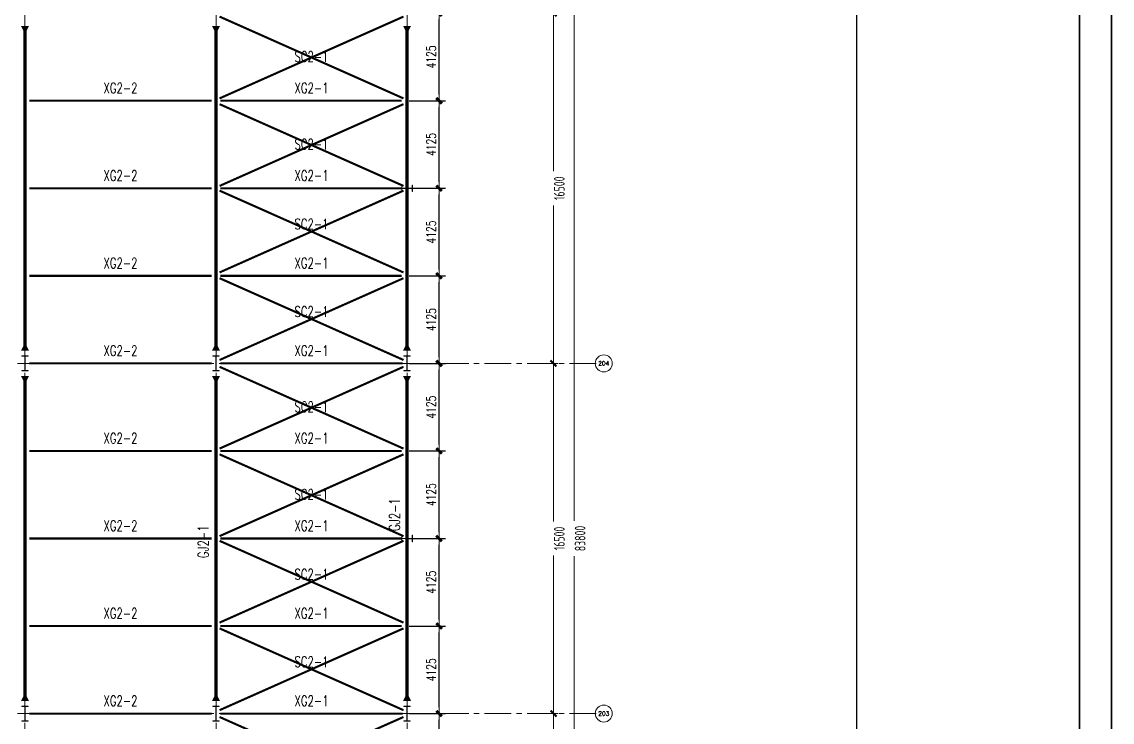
# Model space of a CAD drawing. Extents: x -1201378 to 2367219, y -619313 to 244905.
# Drawn here: x 498092 to 549464, y -31504 to 1496 of the extents above; entities that cross this region are included whole.
import ezdxf
from ezdxf.enums import TextEntityAlignment as Align

# ---------------------------------------------------------------- set-up
doc = ezdxf.new("R2010")
doc.units = 0
doc.header["$LTSCALE"] = 1000
doc.linetypes.add('CENTER', pattern=[2, 1.25, -0.25, 0.25, -0.25])
doc.layers.get('0').update_dxf_attribs({"linetype": 'CONTINUOUS'})
doc.layers.get('Defpoints').update_dxf_attribs({"linetype": 'CONTINUOUS'})
doc.layers.add('0-cxFrame', color=155, linetype='CONTINUOUS')
for name, color, linetype, lineweight in [('0-cxText', 131, 'CONTINUOUS', 25), ('S-axis', 111, 'CONTINUOUS', 0), ('S-bea', 40, 'CONTINUOUS', 0), ('S-col', 2, 'CONTINUOUS', 0), ('S-dim', 81, 'CONTINUOUS', 0), ('S-dote', 5, 'CENTER', 0), ('THIN', 7, 'CONTINUOUS', 0), ('柱间支撑', 6, 'CENTER', 0)]:
    doc.layers.add(name, color=color, linetype=linetype, lineweight=lineweight)
doc.styles.add('_TCH_AXIS', font='COMPLEX', dxfattribs={"bigfont": 'GBCBIG'})
doc.styles.add('cx_tuming', font='simhei.ttf')
doc.styles.add('cx_tuqian1', font='')
doc.styles.add('SS1', font='tj-romans1.shx', dxfattribs={"width": 0.7, "bigfont": 'tj-hztxt1.shx'})
doc.styles.add('TSSD_Dimension', font='tssdeng.shx', dxfattribs={"width": 0.7, "bigfont": 'hztxt.shx'})
doc.styles.add('TSSD_Rein', font='tj-romans1.shx', dxfattribs={"width": 0.7, "bigfont": 'tj-hztxt.shx'})
doc.styles.add('黑体', font='simhei.ttf', dxfattribs={"width": 0.8})
doc.styles.get('cx_tuqian1').set_extended_font_data('SimSun')
doc.dimstyles.new('S-150-ARCHI', dxfattribs={"dimscale": 150, "dimtxt": 3, "dimasz": 2, "dimexe": 2, "dimexo": 2, "dimgap": 1, "dimtad": 1, "dimdec": 0, "dimzin": 0, "dimdsep": 46, "dimtxsty": 'SS1', "dimblk1": 'TT', "dimblk2": 'TT', "dimsah": 1, "dimcen": 1, "dimclrd": 256, "dimclre": 256, "dimclrt": 256, "dimadec": 0, "dimazin": 0, "dimtfac": 1, "dimtdec": 0, "dimtix": 1, "dimtmove": 2, "dimatfit": 0, "dimldrblk": 'TT', "dimfxl": 2, "dimtolj": 1, "dimtzin": 0, "dimarcsym": 0})
doc.dimstyles.new('TSSD_200_200', dxfattribs={"dimtxt": 500, "dimasz": 200, "dimexe": 200, "dimexo": 500, "dimgap": 200, "dimtad": 1, "dimdec": 0, "dimzin": 0, "dimdsep": 46, "dimtxsty": 'TSSD_Dimension', "dimblk": 'ARCHTICK', "dimcen": 0, "dimdle": 200, "dimclrt": 7, "dimadec": 0, "dimazin": 0, "dimtfac": 1, "dimtdec": 0, "dimtix": 1, "dimtmove": 2, "dimatfit": 3, "dimfxl": 1, "dimtolj": 1, "dimtzin": 0, "dimarcsym": 0})

# ---------------------------------------------------------------- blocks, each defined once
blk = doc.blocks.new('_ArchTick')
at = {"color": 0, "linetype": 'ByBlock', "const_width": 0.5}
blk.add_lwpolyline([(-0.71, -0.71), (0.71, 0.71)], dxfattribs=at)
blk = doc.blocks.new('*D87')
at = {"layer": 'Defpoints', "color": 0, "transparency": 16777216}
for p in [(-77874, -198098), (-77874, -214598), (-76858, -214598)]:
    blk.add_point(p, dxfattribs=at)
at = {"layer": 'S-axis', "color": 0, "lineweight": -2, "transparency": 16777216}
for p, q in [((-77374, -198098), (-76658, -198098)), ((-76858, -197898), (-76858, -205542)), ((-76858, -214798), (-76858, -207154)), ((-77374, -214598), (-76658, -214598))]:
    blk.add_line(p, q, dxfattribs=at)
at = {"layer": 'S-axis', "color": 0, "lineweight": -2, "transparency": 16777216, "xscale": 200, "yscale": 200, "zscale": 200}
for p, rotation in [((-76858, -198098), 90), ((-76858, -214598), 270)]:
    blk.add_blockref('_ArchTick', p, dxfattribs=dict(at, rotation=rotation))
at = {"layer": 'S-axis', "color": 7, "transparency": 16777216, "insert": (-76583, -206348), "char_height": 500, "attachment_point": 5, "rotation": 90, "style": 'TSSD_Dimension'}
blk.add_mtext('\\A1;16500', dxfattribs=at)
blk = doc.blocks.new('*D88')
at = {"layer": 'Defpoints', "color": 0, "transparency": 16777216}
for p in [(-77874, -214598), (-77874, -231098), (-76858, -231098)]:
    blk.add_point(p, dxfattribs=at)
at = {"layer": 'S-axis', "color": 0, "lineweight": -2, "transparency": 16777216}
for p, q in [((-77374, -214598), (-76658, -214598)), ((-76858, -214398), (-76858, -222042)), ((-76858, -231298), (-76858, -223654)), ((-77374, -231098), (-76658, -231098))]:
    blk.add_line(p, q, dxfattribs=at)
at = {"layer": 'S-axis', "color": 0, "lineweight": -2, "transparency": 16777216, "xscale": 200, "yscale": 200, "zscale": 200}
for p, rotation in [((-76858, -214598), 90), ((-76858, -231098), 270)]:
    blk.add_blockref('_ArchTick', p, dxfattribs=dict(at, rotation=rotation))
at = {"layer": 'S-axis', "color": 7, "transparency": 16777216, "insert": (-76583, -222848), "char_height": 500, "attachment_point": 5, "rotation": 90, "style": 'TSSD_Dimension'}
blk.add_mtext('\\A1;16500', dxfattribs=at)
blk = doc.blocks.new('*D89')
at = {"layer": 'Defpoints', "color": 0, "transparency": 16777216}
for p in [(-77874, -231098), (-77874, -247598), (-76858, -247598)]:
    blk.add_point(p, dxfattribs=at)
at = {"layer": 'S-axis', "color": 0, "lineweight": -2, "transparency": 16777216}
for p, q in [((-77374, -231098), (-76658, -231098)), ((-76858, -230898), (-76858, -238542)), ((-76858, -247798), (-76858, -240154)), ((-77374, -247598), (-76658, -247598))]:
    blk.add_line(p, q, dxfattribs=at)
at = {"layer": 'S-axis', "color": 0, "lineweight": -2, "transparency": 16777216, "xscale": 200, "yscale": 200, "zscale": 200}
for p, rotation in [((-76858, -231098), 90), ((-76858, -247598), 270)]:
    blk.add_blockref('_ArchTick', p, dxfattribs=dict(at, rotation=rotation))
at = {"layer": 'S-axis', "color": 7, "transparency": 16777216, "insert": (-76583, -239348), "char_height": 500, "attachment_point": 5, "rotation": 90, "style": 'TSSD_Dimension'}
blk.add_mtext('\\A1;16500', dxfattribs=at)
blk = doc.blocks.new('*D113')
at = {"layer": 'Defpoints', "color": 0, "transparency": 16777216}
for p in [(-77774, -180948), (-77774, -264748), (-75879, -264748)]:
    blk.add_point(p, dxfattribs=at)
at = {"layer": 'S-axis', "color": 0, "lineweight": -2, "transparency": 16777216}
for p, q in [((-75879, -180748), (-75879, -222015)), ((-77274, -180948), (-75679, -180948)), ((-75879, -264948), (-75879, -223681)), ((-77274, -264748), (-75679, -264748))]:
    blk.add_line(p, q, dxfattribs=at)
at = {"layer": 'S-axis', "color": 0, "lineweight": -2, "transparency": 16777216, "xscale": 200, "yscale": 200, "zscale": 200}
for p, rotation in [((-75879, -180948), 90), ((-75879, -264748), 270)]:
    blk.add_blockref('_ArchTick', p, dxfattribs=dict(at, rotation=rotation))
at = {"layer": 'S-axis', "color": 7, "transparency": 16777216, "insert": (-75604, -222848), "char_height": 500, "attachment_point": 5, "rotation": 90, "style": 'TSSD_Dimension'}
blk.add_mtext('\\A1;83800', dxfattribs=at)
blk = doc.blocks.new('nt66')
at = {"layer": 'S-col'}
blk.add_lwpolyline([(-195790, 766820), (-195490, 766820), (-195490, 766808), (-195636, 766808), (-195636, 766132), (-195490, 766132), (-195490, 766120), (-195790, 766120), (-195790, 766132), (-195644, 766132), (-195644, 766808), (-195790, 766808)], close=True, dxfattribs=at)
blk = doc.blocks.new('33333')
for p in [(48786, -76900), (57786, -76900), (66786, -76900), (48786, -93400), (57786, -93400), (66786, -93400)]:
    blk.add_blockref('nt66', p)
blk = doc.blocks.new('zjcx_T0(Dragon)')
at = {"layer": '0-cxFrame', "const_width": 50}
blk.add_lwpolyline([(0, 82100), (-7000, 82100), (-7000, 0), (0, 0)], close=True, dxfattribs=at)
blk = doc.blocks.new('TK22.A0 L(Dragon)')
at = {"layer": '0-cxFrame', "color": 7, "const_width": 0.5}
blk.add_lwpolyline([(0, 0), (-1486, 0), (-1486, 841), (0, 841)], close=True, dxfattribs=at)
at = {"layer": '0-cxFrame', "const_width": 0.5}
for points in [[(-80, 10), (-1466, 10), (-1466, 831), (-80, 831)], [(-10, 10), (-80, 10), (-80, 831), (-10, 831)]]:
    blk.add_lwpolyline(points, close=True, dxfattribs=at)
at = {"layer": '0-cxFrame', "xscale": 0.009999999999999998, "yscale": 0.009999999999999998, "zscale": 0.009999999999999998}
blk.add_blockref('zjcx_T0(Dragon)', (-10, 10), dxfattribs=at)
at = {"style": '黑体', "flags": 4}
blk.add_attdef('图幅', text='', height=3.3, dxfattribs=at).set_placement((-40, 3), align=Align.RIGHT)
at = {"layer": '0-cxText', "flags": 4}
for tag, height, style, p in [('建设单位', 3.5, 'cx_tuming', (-45, 240)), ('项目名称', 3.5, 'cx_tuming', (-45, 210)), ('子项名称', 3.5, 'cx_tuming', (-45, 180)), ('工程编号', 3.3, 'cx_tuqian1', (-35, 165)), ('图名1', 3.5, 'cx_tuming', (-45, 87)), ('图名2', 3.5, 'cx_tuming', (-45, 79)), ('图名3', 3.5, 'cx_tuming', (-45, 71)), ('出图日期', 3.3, 'cx_tuqian1', (-39, 60)), ('专业', 3.3, 'cx_tuqian1', (-55, 52)), ('图号', 3.3, 'cx_tuqian1', (-55, 44)), ('版次', 3.3, 'cx_tuqian1', (-20, 44))]:
    blk.add_attdef(tag, text='', height=height, dxfattribs=dict(at, style=style)).set_placement(p, align=Align.MIDDLE)
at = {"layer": 'Defpoints', "color": 6, "flags": 4}
for tag, height, style, p in [('tufu', 3.3, '黑体', (-12, 12)), ('dwfname', 4, 'cx_tuqian1', (-80, 3))]:
    blk.add_attdef(tag, text='', height=height, dxfattribs=dict(at, style=style)).set_placement(p, align=Align.RIGHT)
blk = doc.blocks.new('TT')
blk.add_line((-0.97, 0), (0.97, 0))
at = {"const_width": 0.45}
blk.add_lwpolyline([(-0.44, -0.44), (0.44, 0.44)], dxfattribs=at)
blk = doc.blocks.new('*D6346')
at = {"layer": 'Defpoints', "color": 0, "transparency": 16777216}
for p in [(516042, -31098), (517751, -31098), (516042, -35223)]:
    blk.add_point(p, dxfattribs=at)
at = {"layer": 'S-dim', "lineweight": -2, "transparency": 16777216}
for p, q in [((516342, -31098), (518051, -31098)), ((517751, -34923), (517751, -31398)), ((516342, -35223), (518051, -35223))]:
    blk.add_line(p, q, dxfattribs=at)
at = {"layer": 'S-dim', "lineweight": -2, "transparency": 16777216, "xscale": 300, "yscale": 300, "zscale": 300}
for p, rotation in [((517751, -31098), 90), ((517751, -35223), 270)]:
    blk.add_blockref('TT', p, dxfattribs=dict(at, rotation=rotation))
at = {"layer": 'S-dim', "transparency": 16777216, "insert": (517376, -33161), "char_height": 450, "attachment_point": 5, "rotation": 90, "style": 'SS1'}
blk.add_mtext('\\A1;4125', dxfattribs=at)
blk = doc.blocks.new('*D6347')
at = {"layer": 'Defpoints', "color": 0, "transparency": 16777216}
for p in [(516042, -26973), (517751, -26973), (516592, -31098)]:
    blk.add_point(p, dxfattribs=at)
at = {"layer": 'S-dim', "lineweight": -2, "transparency": 16777216}
for p, q in [((516342, -26973), (518051, -26973)), ((517751, -30798), (517751, -27273)), ((516892, -31098), (518051, -31098))]:
    blk.add_line(p, q, dxfattribs=at)
at = {"layer": 'S-dim', "lineweight": -2, "transparency": 16777216, "xscale": 300, "yscale": 300, "zscale": 300}
for p, rotation in [((517751, -26973), 90), ((517751, -31098), 270)]:
    blk.add_blockref('TT', p, dxfattribs=dict(at, rotation=rotation))
at = {"layer": 'S-dim', "transparency": 16777216, "insert": (517376, -29036), "char_height": 450, "attachment_point": 5, "rotation": 90, "style": 'SS1'}
blk.add_mtext('\\A1;4125', dxfattribs=at)
blk = doc.blocks.new('*D6348')
at = {"layer": 'Defpoints', "color": 0, "transparency": 16777216}
for p in [(515992, -22848), (517751, -22848), (516042, -26973)]:
    blk.add_point(p, dxfattribs=at)
at = {"layer": 'S-dim', "lineweight": -2, "transparency": 16777216}
for p, q in [((516292, -22848), (518051, -22848)), ((517751, -26673), (517751, -23148)), ((516342, -26973), (518051, -26973))]:
    blk.add_line(p, q, dxfattribs=at)
at = {"layer": 'S-dim', "lineweight": -2, "transparency": 16777216, "xscale": 300, "yscale": 300, "zscale": 300}
for p, rotation in [((517751, -22848), 90), ((517751, -26973), 270)]:
    blk.add_blockref('TT', p, dxfattribs=dict(at, rotation=rotation))
at = {"layer": 'S-dim', "transparency": 16777216, "insert": (517376, -24911), "char_height": 450, "attachment_point": 5, "rotation": 90, "style": 'SS1'}
blk.add_mtext('\\A1;4125', dxfattribs=at)
blk = doc.blocks.new('*D6349')
at = {"layer": 'Defpoints', "color": 0, "transparency": 16777216}
for p in [(516042, -18723), (517751, -18723), (515992, -22848)]:
    blk.add_point(p, dxfattribs=at)
at = {"layer": 'S-dim', "lineweight": -2, "transparency": 16777216}
for p, q in [((516342, -18723), (518051, -18723)), ((517751, -22548), (517751, -19023)), ((516292, -22848), (518051, -22848))]:
    blk.add_line(p, q, dxfattribs=at)
at = {"layer": 'S-dim', "lineweight": -2, "transparency": 16777216, "xscale": 300, "yscale": 300, "zscale": 300}
for p, rotation in [((517751, -18723), 90), ((517751, -22848), 270)]:
    blk.add_blockref('TT', p, dxfattribs=dict(at, rotation=rotation))
at = {"layer": 'S-dim', "transparency": 16777216, "insert": (517376, -20786), "char_height": 450, "attachment_point": 5, "rotation": 90, "style": 'SS1'}
blk.add_mtext('\\A1;4125', dxfattribs=at)
blk = doc.blocks.new('*D6350')
at = {"layer": 'Defpoints', "color": 0, "transparency": 16777216}
for p in [(516042, -14598), (517751, -14598), (516042, -18723)]:
    blk.add_point(p, dxfattribs=at)
at = {"layer": 'S-dim', "lineweight": -2, "transparency": 16777216}
for p, q in [((516342, -14598), (518051, -14598)), ((517751, -18423), (517751, -14898)), ((516342, -18723), (518051, -18723))]:
    blk.add_line(p, q, dxfattribs=at)
at = {"layer": 'S-dim', "lineweight": -2, "transparency": 16777216, "xscale": 300, "yscale": 300, "zscale": 300}
for p, rotation in [((517751, -14598), 90), ((517751, -18723), 270)]:
    blk.add_blockref('TT', p, dxfattribs=dict(at, rotation=rotation))
at = {"layer": 'S-dim', "transparency": 16777216, "insert": (517376, -16661), "char_height": 450, "attachment_point": 5, "rotation": 90, "style": 'SS1'}
blk.add_mtext('\\A1;4125', dxfattribs=at)
blk = doc.blocks.new('*D6351')
at = {"layer": 'Defpoints', "color": 0, "transparency": 16777216}
for p in [(516042, -10473), (517751, -10473), (516592, -14598)]:
    blk.add_point(p, dxfattribs=at)
at = {"layer": 'S-dim', "lineweight": -2, "transparency": 16777216}
for p, q in [((516342, -10473), (518051, -10473)), ((517751, -14298), (517751, -10773)), ((516892, -14598), (518051, -14598))]:
    blk.add_line(p, q, dxfattribs=at)
at = {"layer": 'S-dim', "lineweight": -2, "transparency": 16777216, "xscale": 300, "yscale": 300, "zscale": 300}
for p, rotation in [((517751, -10473), 90), ((517751, -14598), 270)]:
    blk.add_blockref('TT', p, dxfattribs=dict(at, rotation=rotation))
at = {"layer": 'S-dim', "transparency": 16777216, "insert": (517376, -12536), "char_height": 450, "attachment_point": 5, "rotation": 90, "style": 'SS1'}
blk.add_mtext('\\A1;4125', dxfattribs=at)
blk = doc.blocks.new('*D6352')
at = {"layer": 'Defpoints', "color": 0, "transparency": 16777216}
for p in [(515992, -6348), (517751, -6348), (516042, -10473)]:
    blk.add_point(p, dxfattribs=at)
at = {"layer": 'S-dim', "lineweight": -2, "transparency": 16777216}
for p, q in [((516292, -6348), (518051, -6348)), ((517751, -10173), (517751, -6648)), ((516342, -10473), (518051, -10473))]:
    blk.add_line(p, q, dxfattribs=at)
at = {"layer": 'S-dim', "lineweight": -2, "transparency": 16777216, "xscale": 300, "yscale": 300, "zscale": 300}
for p, rotation in [((517751, -6348), 90), ((517751, -10473), 270)]:
    blk.add_blockref('TT', p, dxfattribs=dict(at, rotation=rotation))
at = {"layer": 'S-dim', "transparency": 16777216, "insert": (517376, -8411), "char_height": 450, "attachment_point": 5, "rotation": 90, "style": 'SS1'}
blk.add_mtext('\\A1;4125', dxfattribs=at)
blk = doc.blocks.new('*D6353')
at = {"layer": 'Defpoints', "color": 0, "transparency": 16777216}
for p in [(516042, -2223), (517751, -2223), (515992, -6348)]:
    blk.add_point(p, dxfattribs=at)
at = {"layer": 'S-dim', "lineweight": -2, "transparency": 16777216}
for p, q in [((516342, -2223), (518051, -2223)), ((517751, -6048), (517751, -2523)), ((516292, -6348), (518051, -6348))]:
    blk.add_line(p, q, dxfattribs=at)
at = {"layer": 'S-dim', "lineweight": -2, "transparency": 16777216, "xscale": 300, "yscale": 300, "zscale": 300}
for p, rotation in [((517751, -2223), 90), ((517751, -6348), 270)]:
    blk.add_blockref('TT', p, dxfattribs=dict(at, rotation=rotation))
at = {"layer": 'S-dim', "transparency": 16777216, "insert": (517376, -4286), "char_height": 450, "attachment_point": 5, "rotation": 90, "style": 'SS1'}
blk.add_mtext('\\A1;4125', dxfattribs=at)
blk = doc.blocks.new('*D6354')
at = {"layer": 'Defpoints', "color": 0, "transparency": 16777216}
for p in [(516042, 1902), (517751, 1902), (516042, -2223)]:
    blk.add_point(p, dxfattribs=at)
at = {"layer": 'S-dim', "lineweight": -2, "transparency": 16777216}
for p, q in [((516342, 1902), (518051, 1902)), ((517751, -1923), (517751, 1602)), ((516342, -2223), (518051, -2223))]:
    blk.add_line(p, q, dxfattribs=at)
at = {"layer": 'S-dim', "lineweight": -2, "transparency": 16777216, "xscale": 300, "yscale": 300, "zscale": 300}
for p, rotation in [((517751, 1902), 90), ((517751, -2223), 270)]:
    blk.add_blockref('TT', p, dxfattribs=dict(at, rotation=rotation))
at = {"layer": 'S-dim', "transparency": 16777216, "insert": (517376, -161), "char_height": 450, "attachment_point": 5, "rotation": 90, "style": 'SS1'}
blk.add_mtext('\\A1;4125', dxfattribs=at)
blk = doc.blocks.new('2#轴网')
at = {"layer": 'S-axis'}
for centre in [(-74489.2, -214597), (-74489.2, -231097)]:
    blk.add_circle(centre, 400, dxfattribs=at)
at = {"layer": 'S-dote'}
for p, q in [((-101758.5, -270787), (-101758.5, -175298.2)), ((-92758.5, -270787), (-92758.5, -175298.2)), ((-83758.5, -270787), (-83758.5, -175298.2)), ((-74854.3, -214598.2), (-251154.3, -214598.2)), ((-74854.3, -231098.2), (-251154.3, -231098.2))]:
    blk.add_line(p, q, dxfattribs=at)
at = {"layer": 'S-axis', "style": '_TCH_AXIS'}
for s, height, p, p2 in [('204', 196.63, (-74751.4, -214695.4), (-74227, -214695.4)), ('203', 202.97, (-74750.1, -231198.5), (-74228.2, -231198.5))]:
    blk.add_text(s, height=height, dxfattribs=at).set_placement(p, p2, align=Align.FIT)
at = {"layer": 'S-axis'}
for base, p1, p2, picture, middle in [((-75878.8, -264748.2), (-77774.3, -180948.2), (-77774.3, -264748.2), '*D113', (-75603.8, -222848.2)), ((-76858.5, -214598.2), (-77874.3, -198098.2), (-77874.3, -214598.2), '*D87', (-76583.5, -206348.2)), ((-76858.5, -231098.2), (-77874.3, -214598.2), (-77874.3, -231098.2), '*D88', (-76583.5, -222848.2)), ((-76858.5, -247598.2), (-77874.3, -231098.2), (-77874.3, -247598.2), '*D89', (-76583.5, -239348.2))]:
    dim = blk.add_linear_dim(base=base, p1=p1, p2=p2, angle=270, dimstyle='TSSD_200_200', dxfattribs=at)
    dim.commit()
    dim.dimension.update_dxf_attribs({"geometry": picture, "text_midpoint": middle, "dimtype": 161})

msp = doc.modelspace()

# ---------------------------------------------------------------- linework, layer by layer
at = {"layer": 'S-bea'}
for points in [[(498241.5, 1301.8, 375, 0, 0), (498241.5, 926.8, 375, 0, 0)], [(507241.5, 1301.8, 375, 0, 0), (507241.5, 926.8, 375, 0, 0)], [(516241.5, 1301.8, 375, 0, 0), (516241.5, 926.8, 375, 0, 0)], [(498241.5, -13998.2, 375, 0, 0), (498241.5, -13623.2, 375, 0, 0)], [(507241.5, -13998.2, 375, 0, 0), (507241.5, -13623.2, 375, 0, 0)], [(516241.5, -13998.2, 375, 0, 0), (516241.5, -13623.2, 375, 0, 0)], [(498241.5, -15198.2, 375, 0, 0), (498241.5, -15573.2, 375, 0, 0)], [(507241.5, -15198.2, 375, 0, 0), (507241.5, -15573.2, 375, 0, 0)], [(516241.5, -15198.2, 375, 0, 0), (516241.5, -15573.2, 375, 0, 0)], [(498241.5, -30498.2, 375, 0, 0), (498241.5, -30123.2, 375, 0, 0)], [(507241.5, -30498.2, 375, 0, 0), (507241.5, -30123.2, 375, 0, 0)], [(516241.5, -30498.2, 375, 0, 0), (516241.5, -30123.2, 375, 0, 0)]]:
    msp.add_lwpolyline(points, format="xyseb", dxfattribs=at)
at = {"layer": 'S-bea', "const_width": 150}
for points in [[(498241.5, 1301.8), (498241.5, -13998.2)], [(507241.5, 1301.8), (507241.5, -13998.2)], [(516241.5, 1301.8), (516241.5, -13998.2)], [(498241.5, -15198.2), (498241.5, -30498.2)], [(507241.5, -15198.2), (507241.5, -30498.2)], [(516241.5, -15198.2), (516241.5, -30498.2)]]:
    msp.add_lwpolyline(points, dxfattribs=at)
at = {"layer": 'S-col'}
for points in [[(516491.5, -6498.2), (516491.5, -6198.2), (516479.5, -6198.2), (516479.5, -6344.2), (516003.5, -6344.2), (516003.5, -6198.2), (515991.5, -6198.2), (515991.5, -6498.2), (516003.5, -6498.2), (516003.5, -6352.2), (516479.5, -6352.2), (516479.5, -6498.2)], [(516491.5, -22998.2), (516491.5, -22698.2), (516479.5, -22698.2), (516479.5, -22844.2), (516003.5, -22844.2), (516003.5, -22698.2), (515991.5, -22698.2), (515991.5, -22998.2), (516003.5, -22998.2), (516003.5, -22852.2), (516479.5, -22852.2), (516479.5, -22998.2)]]:
    msp.add_lwpolyline(points, close=True, dxfattribs=at)
at = {"layer": '柱间支撑', "linetype": 'Continuous', "const_width": 100}
for points in [[(507408.4, -2112.9), (516074.7, 1741.5)], [(507408.4, 1741.5), (516074.7, -2112.9)], [(498441.5, -2223.2), (507041.5, -2223.2)], [(507408.4, -6237.9), (516074.7, -2383.5)], [(507408.4, -2383.5), (516074.7, -6237.9)], [(507441.5, -2223.2), (515991.5, -2223.2)], [(498441.5, -6348.2), (507041.5, -6348.2)], [(507408.4, -6458.5), (516074.7, -10312.9)], [(507408.4, -10312.9), (516074.7, -6458.5)], [(507441.5, -6348.2), (515991.5, -6348.2)], [(498441.5, -10473.2), (507041.5, -10473.2)], [(507408.4, -10583.5), (516074.7, -14437.9)], [(507408.4, -14437.9), (516074.7, -10583.5)], [(507441.5, -10473.2), (515991.5, -10473.2)], [(498441.5, -14598.2), (507041.5, -14598.2)], [(507408.4, -18612.9), (516074.7, -14758.5)], [(507408.4, -14758.5), (516074.7, -18612.9)], [(507441.5, -14598.2), (516041.5, -14598.2)], [(498441.5, -18723.2), (507041.5, -18723.2)], [(507408.4, -22737.9), (516074.7, -18883.5)], [(507408.4, -18883.5), (516074.7, -22737.9)], [(507441.5, -18723.2), (515991.5, -18723.2)], [(498441.5, -22848.2), (507041.5, -22848.2)], [(507408.4, -22958.5), (516074.7, -26812.9)], [(507408.4, -26812.9), (516074.7, -22958.5)], [(507441.5, -22848.2), (515991.5, -22848.2)], [(498441.5, -26973.2), (507041.5, -26973.2)], [(507408.4, -27083.5), (516074.7, -30937.9)], [(507408.4, -30937.9), (516074.7, -27083.5)], [(507441.5, -26973.2), (515991.5, -26973.2)], [(498441.5, -31098.2), (507041.5, -31098.2)], [(507408.4, -35112.9), (516074.7, -31258.5)], [(507408.4, -31258.5), (516074.7, -35112.9)], [(507441.5, -31098.2), (516041.5, -31098.2)]]:
    msp.add_lwpolyline(points, dxfattribs=at)

# ---------------------------------------------------------------- block references
at = {"layer": '0-cxFrame', "xscale": 150, "yscale": 150, "zscale": 150}
msp.add_blockref('TK22.A0 L(Dragon)', (549426.9, -96102.2), dxfattribs=at)
at = {"layer": 'S-axis'}
msp.add_blockref('2#轴网', (600000, 200000), dxfattribs=at)
at = {"layer": 'S-col'}
msp.add_blockref('33333', (645095.7, -704168.2), dxfattribs=at)

# ---------------------------------------------------------------- texts
at = {"layer": 'THIN', "style": 'TSSD_Rein', "width": 0.7}
for s, p in [('SC2-1', (511739.9, -543.4)), ('XG2-2', (502741.5, -2023.2)), ('XG2-1', (511741.5, -2023.2)), ('SC2-1', (511739.9, -4668.4)), ('XG2-2', (502741.5, -6148.2)), ('XG2-1', (511741.5, -6148.2)), ('SC2-1', (511739.9, -8431.8)), ('XG2-2', (502741.5, -10273.2)), ('XG2-1', (511741.5, -10273.2)), ('SC2-1', (511739.9, -12556.8)), ('XG2-2', (502741.5, -14398.2)), ('XG2-1', (511741.5, -14398.2)), ('SC2-1', (511739.9, -17043.4)), ('XG2-2', (502741.5, -18523.2)), ('XG2-1', (511741.5, -18523.2)), ('SC2-1', (511739.9, -21168.4)), ('XG2-2', (502741.5, -22648.2)), ('XG2-1', (511741.5, -22648.2)), ('SC2-1', (511739.9, -24931.8)), ('XG2-2', (502741.5, -26773.2)), ('XG2-1', (511741.5, -26773.2)), ('SC2-1', (511739.9, -29056.8)), ('XG2-2', (502741.5, -30898.2)), ('XG2-1', (511741.5, -30898.2))]:
    msp.add_text(s, height=500, dxfattribs=at).set_placement(p, align=Align.BOTTOM_CENTER)
for p in [(516057.2, -21725.4), (507041.5, -23006.9)]:
    msp.add_text('GJ2-1', height=500, rotation=90, dxfattribs=at).set_placement(p, align=Align.BOTTOM_CENTER)

# ---------------------------------------------------------------- dimensions: what is measured, and where the dimension line sits
at = {"layer": 'S-dim'}
for base, p1, p2, picture, middle in [((517751.4, 1901.8), (516041.5, -2223.2), (516041.5, 1901.8), '*D6354', (517376.4, -160.7)), ((517751.4, -2223.2), (515991.5, -6348.2), (516041.5, -2223.2), '*D6353', (517376.4, -4285.7)), ((517751.4, -6348.2), (516041.5, -10473.2), (515991.5, -6348.2), '*D6352', (517376.4, -8410.7)), ((517751.4, -10473.2), (516591.7, -14598.2), (516041.5, -10473.2), '*D6351', (517376.4, -12535.7)), ((517751.4, -14598.2), (516041.5, -18723.2), (516041.5, -14598.2), '*D6350', (517376.4, -16660.7)), ((517751.4, -18723.2), (515991.5, -22848.2), (516041.5, -18723.2), '*D6349', (517376.4, -20785.7)), ((517751.4, -22848.2), (516041.5, -26973.2), (515991.5, -22848.2), '*D6348', (517376.4, -24910.7)), ((517751.4, -26973.2), (516591.7, -31098.2), (516041.5, -26973.2), '*D6347', (517376.4, -29035.7)), ((517751.4, -31098.2), (516041.5, -35223.2), (516041.5, -31098.2), '*D6346', (517376.4, -33160.7))]:
    dim = msp.add_linear_dim(base=base, p1=p1, p2=p2, angle=90, dimstyle='S-150-ARCHI', dxfattribs=at)
    dim.commit()
    dim.dimension.update_dxf_attribs({"geometry": picture, "text_midpoint": middle})

doc.saveas('drawing.dxf')
